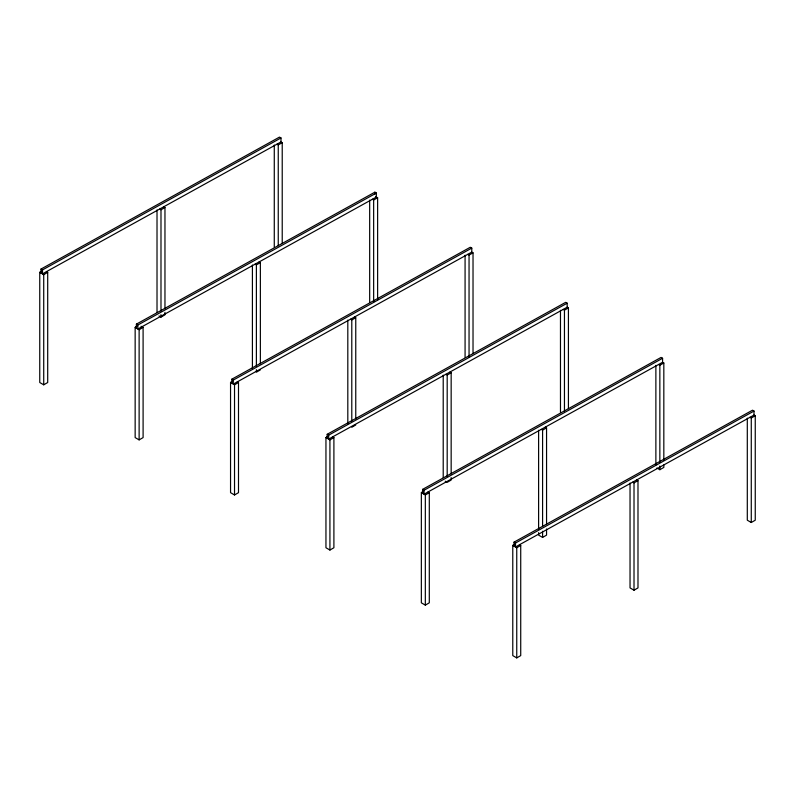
<?xml version="1.0" encoding="UTF-8"?>
<svg xmlns="http://www.w3.org/2000/svg" width="795" height="795" viewBox="0 0 795 795"><rect width="100%" height="100%" fill="white"/><g stroke="black" fill="none" stroke-linecap="round" stroke-linejoin="round"><path stroke-width="1.19" d="M376.383 193.036L137.883 324.996L137.813 329.05L376.313 197.09L376.383 193.036L374.892 192.171L136.392 324.131L136.392 328.146M374.852 194.199L374.892 192.171M41.738 271.204L39.75 272.357L39.75 382.514L43.725 384.81L47.7 382.514L47.7 272.357L46.458 271.632L42.483 273.927L42.483 269.912L40.992 269.058L40.992 273.073M41.738 271.254L39.75 272.357L43.725 274.653L47.7 272.357M139.125 329.726L143.1 327.431L143.1 437.588L139.125 439.883L135.15 437.588L135.15 327.431L137.138 326.288L135.15 327.431L139.125 329.726L139.125 439.883M159 315.963L160.988 317.106L164.963 314.81L164.963 312.346M473.025 353.586L473.025 252.85L471.783 252.124L233.283 384.084L233.283 380.07L231.792 379.215L231.792 383.23M234.525 384.81L238.5 382.514L238.5 492.671L234.525 494.967L230.55 492.671L230.55 382.514L232.537 381.361L230.55 382.514L234.525 384.81L234.525 494.967M260.363 369.894L256.387 372.189L256.387 369.715M327.938 436.445L325.95 437.588L325.95 547.745L329.925 550.041L333.9 547.745L333.9 437.588L332.658 436.872L328.683 439.168L328.683 435.153L327.192 434.289L327.192 438.303M327.938 436.485L325.95 437.588L329.925 439.883L333.9 437.588M351.788 427.263L355.762 424.967M429.3 492.761L428.058 491.946L424.083 494.242L424.083 490.227L422.592 489.372L422.592 493.387M425.325 494.967L429.3 492.671L429.3 602.829L425.325 605.124L421.35 602.829L421.35 492.671L423.338 491.519L421.35 492.671L425.325 494.967L425.325 605.124M520.725 545.549L519.483 544.734L515.508 547.03L515.508 543.015L514.017 542.15L514.017 546.165M516.75 547.745L520.725 545.45L520.725 655.607L516.75 657.902L512.775 655.607L512.775 545.45L514.763 544.307L512.775 545.45L516.75 547.745L516.75 657.902M538.613 532.66L538.613 535.124L542.587 537.42L546.562 535.124L546.562 528.963M656.869 467.997L659.85 469.716L663.825 467.42L663.825 464.966M630.038 483.042L630.038 587.912L634.013 590.208L637.988 587.912L637.988 480.667L636.745 479.951M747.3 418.15L747.3 520.208L751.275 522.504L755.25 520.208L755.25 415.785L754.008 415.07L519.483 544.734M40.992 269.058L279.492 137.098L280.983 137.952L280.983 141.967L282.225 142.693L282.225 243.429M42.483 269.912L280.983 137.952M280.983 141.967L46.458 271.632M159.745 209.055L160.988 209.771L164.963 207.565L164.963 308.649M277.008 144.173L278.25 144.889L282.225 142.693M255.145 264.129L256.387 264.844L260.363 262.648L260.363 363.722M372.408 199.247L373.65 199.962L377.625 197.766L377.625 299.735M231.792 379.215L470.292 247.255L471.783 248.11L471.783 252.124M233.283 380.07L471.783 248.11M350.545 319.212L351.788 319.928L355.762 317.722L355.762 418.806M467.808 254.33L469.05 255.046L473.025 252.85M327.192 434.289L565.692 302.329L567.183 303.193L567.183 307.208L568.425 307.923L568.425 408.66M328.683 435.153L567.183 303.193M567.183 307.208L332.658 436.872M445.945 374.286L447.188 375.002L451.163 372.805L451.163 473.88M563.208 309.404L564.45 310.12L568.425 307.923M422.592 489.372L661.092 357.412L662.583 358.267L662.583 362.281L663.825 363.007L663.825 460.057M424.083 490.227L662.583 358.267M662.583 362.281L428.058 491.946M541.345 429.37L542.587 430.085L546.562 427.879L546.562 524.034M658.608 364.488L659.85 365.203L663.825 363.007M514.017 542.15L752.517 410.19L754.008 411.055L754.008 415.07M515.508 543.015L754.008 411.055M632.77 482.148L634.013 482.863L637.988 480.667M750.033 417.266L751.275 417.991L755.25 415.785M375.637 196.623L377.625 197.766M163.72 206.849L164.963 207.565M259.12 261.933L260.363 262.648M354.52 317.006L355.762 317.722M449.92 372.09L451.163 372.805M545.32 427.163L546.562 427.879M445.2 481.194L447.188 482.346L451.163 480.051L451.163 477.586M141.113 326.288L143.1 327.431M237.258 381.888L238.5 382.604M136.392 324.131L137.883 324.996M751.275 417.991L751.275 522.504M659.85 365.203L659.85 462.342M659.85 466.029L659.85 469.716M655.875 365.362L655.875 464.966M634.013 482.863L634.013 590.208M564.45 310.12L564.45 410.955M560.475 310.288L560.475 412.347M542.587 430.085L542.587 526.32M542.587 531.249L542.587 537.42M538.613 430.254L538.613 528.953M469.05 255.046L469.05 357.104M465.075 255.205L465.075 357.263M447.188 375.002L447.188 476.175M443.213 375.18L443.213 477.576M373.65 199.962L373.65 302.021M369.675 200.131L369.675 302.189M351.788 319.928L351.788 421.092M347.812 320.097L347.812 423.735M329.925 439.883L329.925 550.041M278.25 144.889L278.25 245.715M274.275 145.048L274.275 247.106M256.387 264.844L256.387 366.018M252.412 265.023L252.412 368.651M160.988 209.771L160.988 310.934M160.988 314.641L160.988 317.106M157.013 209.94L157.013 312.346M43.725 274.653L43.725 384.81"/></g></svg>
